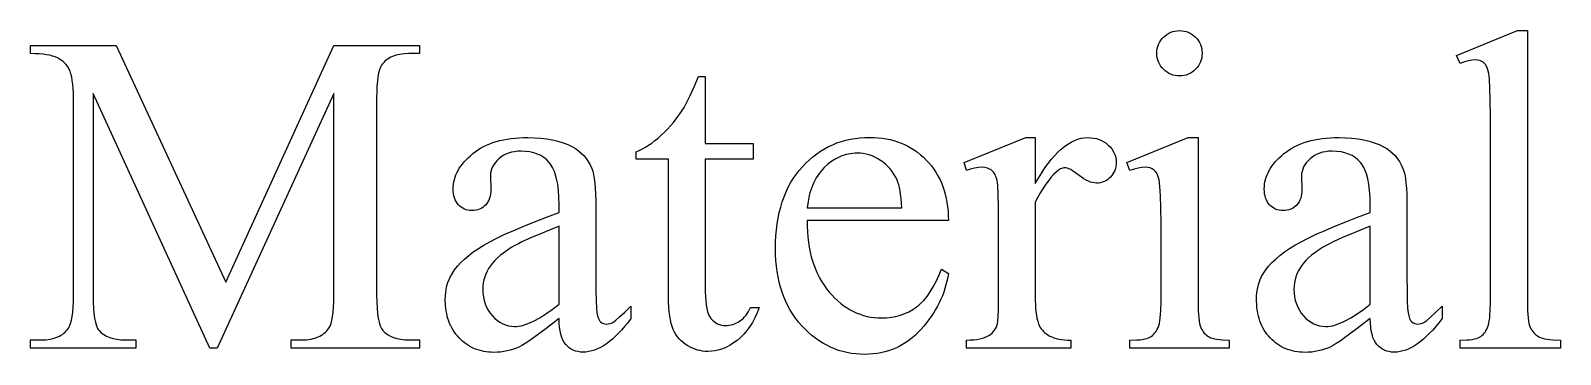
# Model space of a CAD drawing. Extents: x 5 to 599, y -219 to 392.
# Drawn here: x 121 to 187.9, y -119.9 to -105.7 of the extents above; entities that cross this region are included whole.
import ezdxf

# ---------------------------------------------------------------- set-up
doc = ezdxf.new("R2010")
doc.units = 0
doc.header["$MEASUREMENT"] = 0
doc.layers.add('TEXT', color=18, linetype='CONTINUOUS')

msp = doc.modelspace()

# ---------------------------------------------------------------- linework, layer by layer
at = {"layer": 'TEXT'}
for points in [[(171.244, -105.744), (171.344, -105.748), (171.441, -105.762), (171.534, -105.784), (171.623, -105.816), (171.708, -105.856), (171.79, -105.906), (171.867, -105.964), (171.941, -106.032), (172.009, -106.105), (172.067, -106.183), (172.117, -106.265), (172.157, -106.35), (172.189, -106.439), (172.211, -106.532), (172.225, -106.629), (172.229, -106.729), (172.225, -106.83), (172.211, -106.927), (172.189, -107.02), (172.157, -107.11), (172.117, -107.196), (172.067, -107.278), (172.009, -107.357), (171.941, -107.432), (171.867, -107.5), (171.79, -107.56), (171.708, -107.61), (171.623, -107.651), (171.534, -107.683), (171.441, -107.706), (171.344, -107.72), (171.244, -107.724), (171.143, -107.72), (171.046, -107.706), (170.953, -107.683), (170.863, -107.651), (170.777, -107.61), (170.695, -107.56), (170.616, -107.5), (170.541, -107.432), (170.473, -107.357), (170.413, -107.278), (170.363, -107.196), (170.322, -107.11), (170.29, -107.02), (170.267, -106.927), (170.253, -106.83), (170.248, -106.729), (170.253, -106.629), (170.266, -106.532), (170.289, -106.439), (170.32, -106.35), (170.361, -106.265), (170.41, -106.183), (170.469, -106.105), (170.536, -106.032), (170.61, -105.964), (170.688, -105.906), (170.771, -105.856), (170.857, -105.816), (170.947, -105.784), (171.042, -105.762), (171.141, -105.748)], [(186.464, -105.744), (186.464, -117.598), (186.472, -117.982), (186.481, -118.148), (186.494, -118.296), (186.512, -118.426), (186.533, -118.538), (186.557, -118.633), (186.586, -118.71), (186.618, -118.777), (186.655, -118.839), (186.696, -118.897), (186.741, -118.951), (186.79, -119), (186.843, -119.046), (186.9, -119.088), (186.962, -119.125), (187.032, -119.158), (187.116, -119.187), (187.214, -119.211), (187.325, -119.231), (187.45, -119.247), (187.589, -119.258), (187.908, -119.266), (187.908, -119.618), (183.527, -119.618), (183.527, -119.266), (183.81, -119.259), (183.933, -119.249), (184.044, -119.235), (184.143, -119.217), (184.23, -119.195), (184.304, -119.169), (184.366, -119.14), (184.421, -119.105), (184.472, -119.066), (184.521, -119.021), (184.566, -118.971), (184.609, -118.916), (184.648, -118.856), (184.684, -118.791), (184.718, -118.72), (184.747, -118.639), (184.773, -118.54), (184.795, -118.425), (184.813, -118.293), (184.827, -118.145), (184.836, -117.979), (184.844, -117.598), (184.844, -109.481), (184.84, -108.797), (184.827, -108.26), (184.806, -107.868), (184.792, -107.727), (184.776, -107.622), (184.737, -107.462), (184.687, -107.33), (184.658, -107.275), (184.627, -107.226), (184.593, -107.184), (184.557, -107.149), (184.476, -107.093), (184.385, -107.054), (184.283, -107.03), (184.171, -107.022), (184.036, -107.032), (183.883, -107.061), (183.714, -107.11), (183.527, -107.178), (183.361, -106.837), (186.025, -105.744)], [(128.812, -119.618), (123.7, -108.485), (123.7, -117.325), (123.704, -117.615), (123.716, -117.877), (123.737, -118.111), (123.765, -118.315), (123.802, -118.491), (123.848, -118.638), (123.901, -118.757), (123.931, -118.806), (123.963, -118.847), (124.06, -118.943), (124.17, -119.026), (124.293, -119.097), (124.429, -119.154), (124.578, -119.199), (124.74, -119.231), (124.916, -119.25), (125.104, -119.257), (125.573, -119.257), (125.573, -119.618), (120.968, -119.618), (120.968, -119.257), (121.436, -119.257), (121.638, -119.249), (121.825, -119.225), (121.997, -119.185), (122.077, -119.16), (122.153, -119.13), (122.226, -119.096), (122.294, -119.059), (122.359, -119.017), (122.42, -118.971), (122.477, -118.922), (122.531, -118.868), (122.58, -118.811), (122.626, -118.749), (122.677, -118.659), (122.72, -118.543), (122.757, -118.403), (122.787, -118.237), (122.811, -118.047), (122.828, -117.831), (122.838, -117.59), (122.841, -117.325), (122.841, -108.681), (122.838, -108.469), (122.829, -108.272), (122.813, -108.091), (122.792, -107.924), (122.765, -107.773), (122.731, -107.638), (122.692, -107.517), (122.646, -107.412), (122.608, -107.343), (122.563, -107.276), (122.511, -107.213), (122.452, -107.152), (122.386, -107.095), (122.312, -107.04), (122.231, -106.988), (122.143, -106.939), (122.045, -106.894), (121.933, -106.856), (121.807, -106.823), (121.666, -106.796), (121.513, -106.775), (121.345, -106.761), (121.163, -106.752), (120.968, -106.749), (120.968, -106.388), (124.714, -106.388), (129.514, -116.74), (134.237, -106.388), (137.983, -106.388), (137.983, -106.749), (137.525, -106.749), (137.32, -106.757), (137.131, -106.78), (136.958, -106.82), (136.877, -106.846), (136.8, -106.876), (136.727, -106.909), (136.658, -106.947), (136.593, -106.989), (136.531, -107.034), (136.474, -107.084), (136.42, -107.137), (136.37, -107.195), (136.325, -107.256), (136.274, -107.347), (136.231, -107.462), (136.194, -107.603), (136.164, -107.768), (136.14, -107.959), (136.123, -108.174), (136.113, -108.415), (136.11, -108.681), (136.11, -117.325), (136.114, -117.615), (136.127, -117.877), (136.148, -118.111), (136.178, -118.315), (136.217, -118.491), (136.264, -118.638), (136.29, -118.701), (136.319, -118.757), (136.35, -118.806), (136.383, -118.847), (136.48, -118.943), (136.59, -119.026), (136.713, -119.097), (136.849, -119.154), (136.998, -119.199), (137.161, -119.231), (137.336, -119.25), (137.525, -119.257), (137.983, -119.257), (137.983, -119.618), (132.363, -119.618), (132.363, -119.257), (132.832, -119.257), (133.036, -119.249), (133.224, -119.225), (133.397, -119.185), (133.477, -119.16), (133.554, -119.13), (133.626, -119.096), (133.695, -119.059), (133.759, -119.017), (133.82, -118.971), (133.876, -118.922), (133.929, -118.868), (133.977, -118.811), (134.022, -118.749), (134.072, -118.659), (134.116, -118.543), (134.153, -118.403), (134.183, -118.237), (134.207, -118.047), (134.223, -117.831), (134.233, -117.59), (134.237, -117.325), (134.237, -108.485), (129.134, -119.618)], [(150.491, -107.744), (150.491, -110.681), (152.579, -110.681), (152.579, -111.364), (150.491, -111.364), (150.491, -117.159), (150.495, -117.367), (150.507, -117.558), (150.526, -117.731), (150.553, -117.886), (150.588, -118.023), (150.631, -118.143), (150.682, -118.245), (150.74, -118.33), (150.804, -118.401), (150.873, -118.462), (150.947, -118.514), (151.024, -118.557), (151.106, -118.59), (151.193, -118.613), (151.284, -118.628), (151.379, -118.632), (151.459, -118.629), (151.539, -118.62), (151.618, -118.604), (151.696, -118.582), (151.774, -118.554), (151.851, -118.52), (151.928, -118.479), (152.004, -118.432), (152.077, -118.379), (152.146, -118.32), (152.211, -118.256), (152.272, -118.185), (152.328, -118.108), (152.38, -118.025), (152.428, -117.937), (152.472, -117.842), (152.852, -117.842), (152.763, -118.074), (152.664, -118.291), (152.556, -118.493), (152.44, -118.68), (152.315, -118.852), (152.181, -119.01), (152.038, -119.153), (151.886, -119.281), (151.73, -119.394), (151.572, -119.492), (151.413, -119.575), (151.252, -119.643), (151.091, -119.696), (150.928, -119.734), (150.764, -119.757), (150.599, -119.764), (150.487, -119.76), (150.375, -119.749), (150.265, -119.729), (150.155, -119.702), (150.045, -119.667), (149.936, -119.624), (149.828, -119.574), (149.72, -119.515), (149.617, -119.45), (149.52, -119.377), (149.43, -119.298), (149.347, -119.213), (149.272, -119.12), (149.203, -119.021), (149.141, -118.916), (149.086, -118.803), (149.038, -118.679), (148.997, -118.54), (148.961, -118.385), (148.933, -118.214), (148.91, -118.027), (148.894, -117.825), (148.885, -117.607), (148.881, -117.374), (148.881, -111.364), (147.467, -111.364), (147.467, -111.042), (147.601, -110.983), (147.737, -110.916), (147.873, -110.839), (148.009, -110.753), (148.147, -110.657), (148.285, -110.552), (148.424, -110.438), (148.564, -110.315), (148.703, -110.184), (148.837, -110.047), (148.968, -109.904), (149.095, -109.755), (149.218, -109.6), (149.337, -109.439), (149.453, -109.273), (149.564, -109.1), (149.688, -108.876), (149.833, -108.576), (150, -108.198), (150.189, -107.744)], [(144.091, -118.33), (143.467, -118.805), (142.971, -119.169), (142.771, -119.309), (142.604, -119.42), (142.468, -119.504), (142.364, -119.559), (142.231, -119.616), (142.096, -119.666), (141.959, -119.708), (141.82, -119.742), (141.679, -119.769), (141.535, -119.788), (141.39, -119.799), (141.242, -119.803), (141.127, -119.801), (141.015, -119.793), (140.906, -119.781), (140.799, -119.763), (140.695, -119.741), (140.593, -119.714), (140.493, -119.682), (140.397, -119.645), (140.303, -119.602), (140.211, -119.555), (140.122, -119.503), (140.035, -119.446), (139.952, -119.384), (139.87, -119.318), (139.791, -119.246), (139.715, -119.169), (139.642, -119.088), (139.574, -119.004), (139.511, -118.917), (139.453, -118.827), (139.399, -118.733), (139.349, -118.637), (139.305, -118.537), (139.265, -118.435), (139.23, -118.329), (139.199, -118.22), (139.174, -118.108), (139.153, -117.993), (139.136, -117.874), (139.124, -117.753), (139.115, -117.501), (139.12, -117.34), (139.133, -117.185), (139.156, -117.035), (139.188, -116.891), (139.229, -116.752), (139.28, -116.619), (139.339, -116.491), (139.408, -116.369), (139.517, -116.204), (139.645, -116.042), (139.791, -115.882), (139.955, -115.725), (140.138, -115.57), (140.34, -115.417), (140.56, -115.267), (140.798, -115.12), (141.066, -114.97), (141.375, -114.811), (141.725, -114.645), (142.116, -114.471), (142.549, -114.289), (143.022, -114.099), (143.536, -113.901), (144.091, -113.695), (144.091, -113.344), (144.084, -113.023), (144.064, -112.728), (144.031, -112.46), (143.985, -112.217), (143.925, -112.001), (143.89, -111.903), (143.852, -111.811), (143.811, -111.726), (143.766, -111.647), (143.718, -111.575), (143.666, -111.51), (143.554, -111.393), (143.43, -111.292), (143.294, -111.207), (143.146, -111.137), (142.985, -111.082), (142.813, -111.043), (142.629, -111.02), (142.432, -111.012), (142.283, -111.018), (142.141, -111.033), (142.007, -111.059), (141.881, -111.095), (141.763, -111.142), (141.653, -111.199), (141.551, -111.266), (141.457, -111.344), (141.37, -111.429), (141.294, -111.516), (141.231, -111.607), (141.179, -111.7), (141.138, -111.797), (141.109, -111.897), (141.092, -111.999), (141.086, -112.105), (141.105, -112.671), (141.102, -112.78), (141.091, -112.883), (141.073, -112.979), (141.048, -113.069), (141.016, -113.152), (140.976, -113.229), (140.93, -113.3), (140.876, -113.364), (140.817, -113.421), (140.753, -113.47), (140.684, -113.512), (140.611, -113.547), (140.534, -113.573), (140.453, -113.592), (140.367, -113.604), (140.276, -113.608), (140.188, -113.604), (140.104, -113.592), (140.024, -113.572), (139.948, -113.544), (139.876, -113.509), (139.809, -113.465), (139.745, -113.413), (139.686, -113.354), (139.632, -113.288), (139.585, -113.216), (139.546, -113.138), (139.514, -113.054), (139.489, -112.964), (139.471, -112.869), (139.46, -112.768), (139.456, -112.661), (139.46, -112.557), (139.47, -112.454), (139.487, -112.351), (139.51, -112.25), (139.54, -112.15), (139.577, -112.051), (139.621, -111.953), (139.671, -111.856), (139.728, -111.761), (139.792, -111.666), (139.862, -111.572), (139.939, -111.479), (140.023, -111.388), (140.114, -111.297), (140.211, -111.208), (140.315, -111.12), (140.425, -111.035), (140.541, -110.955), (140.661, -110.881), (140.788, -110.812), (140.919, -110.749), (141.056, -110.692), (141.199, -110.639), (141.347, -110.593), (141.5, -110.552), (141.659, -110.516), (141.823, -110.486), (141.993, -110.461), (142.168, -110.442), (142.348, -110.428), (142.534, -110.42), (142.725, -110.417), (143.016, -110.423), (143.293, -110.442), (143.557, -110.473), (143.808, -110.517), (144.045, -110.573), (144.269, -110.642), (144.479, -110.723), (144.676, -110.817), (144.815, -110.898), (144.945, -110.99), (145.065, -111.092), (145.176, -111.205), (145.278, -111.329), (145.37, -111.463), (145.452, -111.608), (145.525, -111.764), (145.566, -111.882), (145.602, -112.028), (145.632, -112.202), (145.657, -112.403), (145.676, -112.631), (145.69, -112.887), (145.698, -113.17), (145.701, -113.481), (145.701, -116.515), (145.704, -117.092), (145.713, -117.546), (145.728, -117.875), (145.75, -118.081), (145.778, -118.213), (145.814, -118.321), (145.858, -118.406), (145.883, -118.439), (145.911, -118.466), (145.969, -118.509), (146.031, -118.54), (146.098, -118.558), (146.169, -118.564), (146.245, -118.56), (146.315, -118.547), (146.381, -118.526), (146.442, -118.496), (146.568, -118.404), (146.742, -118.254), (146.964, -118.048), (147.233, -117.783), (147.233, -118.33), (147.096, -118.507), (146.961, -118.673), (146.826, -118.827), (146.692, -118.97), (146.559, -119.102), (146.427, -119.222), (146.295, -119.33), (146.164, -119.427), (146.034, -119.513), (145.905, -119.588), (145.776, -119.65), (145.648, -119.702), (145.521, -119.742), (145.395, -119.77), (145.269, -119.788), (145.145, -119.793), (145.028, -119.788), (144.918, -119.773), (144.813, -119.747), (144.715, -119.71), (144.623, -119.664), (144.537, -119.607), (144.457, -119.539), (144.384, -119.462), (144.317, -119.371), (144.259, -119.266), (144.21, -119.147), (144.169, -119.013), (144.137, -118.864), (144.113, -118.701), (144.098, -118.523)], [(154.95, -114.047), (154.953, -114.292), (154.963, -114.531), (154.981, -114.763), (155.007, -114.988), (155.04, -115.207), (155.081, -115.419), (155.13, -115.624), (155.187, -115.822), (155.251, -116.014), (155.323, -116.199), (155.402, -116.378), (155.49, -116.549), (155.585, -116.714), (155.687, -116.872), (155.798, -117.024), (155.916, -117.169), (156.039, -117.306), (156.165, -117.434), (156.294, -117.553), (156.425, -117.664), (156.559, -117.766), (156.696, -117.858), (156.835, -117.942), (156.977, -118.018), (157.122, -118.084), (157.269, -118.141), (157.419, -118.19), (157.572, -118.23), (157.727, -118.261), (157.885, -118.283), (158.045, -118.296), (158.209, -118.301), (158.425, -118.293), (158.633, -118.27), (158.835, -118.233), (159.03, -118.18), (159.217, -118.112), (159.397, -118.029), (159.57, -117.931), (159.736, -117.818), (159.816, -117.755), (159.895, -117.686), (160.047, -117.533), (160.193, -117.359), (160.332, -117.163), (160.465, -116.945), (160.591, -116.706), (160.71, -116.446), (160.824, -116.164), (161.126, -116.359), (161.097, -116.525), (161.063, -116.689), (161.022, -116.852), (160.975, -117.012), (160.922, -117.171), (160.863, -117.328), (160.797, -117.483), (160.726, -117.636), (160.649, -117.787), (160.565, -117.936), (160.475, -118.084), (160.38, -118.23), (160.278, -118.373), (160.17, -118.515), (160.056, -118.655), (159.936, -118.793), (159.811, -118.926), (159.682, -119.051), (159.549, -119.166), (159.412, -119.273), (159.271, -119.372), (159.127, -119.462), (158.978, -119.544), (158.826, -119.617), (158.67, -119.681), (158.51, -119.737), (158.346, -119.784), (158.178, -119.822), (158.006, -119.852), (157.83, -119.874), (157.651, -119.887), (157.467, -119.891), (157.268, -119.886), (157.072, -119.871), (156.88, -119.847), (156.691, -119.813), (156.506, -119.768), (156.325, -119.715), (156.147, -119.651), (155.973, -119.577), (155.803, -119.494), (155.636, -119.401), (155.473, -119.298), (155.313, -119.186), (155.157, -119.063), (155.005, -118.931), (154.856, -118.789), (154.711, -118.637), (154.572, -118.477), (154.442, -118.31), (154.321, -118.137), (154.209, -117.956), (154.106, -117.769), (154.012, -117.575), (153.927, -117.375), (153.851, -117.168), (153.784, -116.954), (153.726, -116.733), (153.677, -116.505), (153.636, -116.271), (153.605, -116.03), (153.583, -115.782), (153.569, -115.528), (153.565, -115.266), (153.569, -114.984), (153.583, -114.709), (153.606, -114.442), (153.638, -114.183), (153.679, -113.932), (153.73, -113.689), (153.79, -113.453), (153.859, -113.226), (153.937, -113.006), (154.024, -112.795), (154.12, -112.591), (154.226, -112.395), (154.341, -112.207), (154.465, -112.027), (154.598, -111.855), (154.74, -111.69), (154.89, -111.535), (155.044, -111.39), (155.202, -111.254), (155.366, -111.129), (155.534, -111.014), (155.706, -110.909), (155.884, -110.813), (156.066, -110.728), (156.253, -110.653), (156.444, -110.588), (156.64, -110.533), (156.841, -110.488), (157.047, -110.453), (157.257, -110.428), (157.472, -110.412), (157.692, -110.407), (157.877, -110.411), (158.059, -110.423), (158.236, -110.442), (158.409, -110.469), (158.578, -110.504), (158.743, -110.547), (158.904, -110.597), (159.06, -110.655), (159.212, -110.721), (159.36, -110.794), (159.504, -110.876), (159.644, -110.964), (159.779, -111.061), (159.91, -111.166), (160.037, -111.278), (160.16, -111.398), (160.277, -111.524), (160.386, -111.656), (160.488, -111.793), (160.583, -111.935), (160.669, -112.082), (160.749, -112.234), (160.82, -112.392), (160.885, -112.555), (160.941, -112.723), (160.99, -112.897), (161.032, -113.075), (161.066, -113.259), (161.092, -113.448), (161.111, -113.642), (161.122, -113.842), (161.126, -114.047)], [(164.931, -110.417), (164.931, -112.427), (165.072, -112.184), (165.212, -111.956), (165.354, -111.744), (165.496, -111.548), (165.638, -111.367), (165.781, -111.202), (165.924, -111.053), (166.068, -110.92), (166.212, -110.802), (166.356, -110.7), (166.502, -110.613), (166.647, -110.543), (166.793, -110.488), (166.939, -110.449), (167.086, -110.425), (167.234, -110.417), (167.365, -110.422), (167.49, -110.438), (167.61, -110.463), (167.724, -110.499), (167.832, -110.545), (167.934, -110.601), (168.031, -110.667), (168.121, -110.744), (168.204, -110.827), (168.275, -110.914), (168.336, -111.004), (168.385, -111.097), (168.423, -111.193), (168.451, -111.292), (168.467, -111.394), (168.473, -111.5), (168.469, -111.593), (168.457, -111.683), (168.437, -111.769), (168.409, -111.851), (168.374, -111.93), (168.33, -112.005), (168.279, -112.076), (168.219, -112.144), (168.154, -112.206), (168.086, -112.259), (168.015, -112.305), (167.941, -112.342), (167.864, -112.371), (167.784, -112.391), (167.7, -112.403), (167.614, -112.408), (167.527, -112.402), (167.438, -112.387), (167.346, -112.36), (167.252, -112.323), (167.155, -112.276), (167.055, -112.218), (166.953, -112.15), (166.848, -112.071), (166.65, -111.924), (166.561, -111.866), (166.479, -111.819), (166.403, -111.782), (166.335, -111.755), (166.274, -111.74), (166.219, -111.734), (166.175, -111.737), (166.129, -111.747), (166.083, -111.762), (166.036, -111.783), (165.939, -111.844), (165.838, -111.929), (165.728, -112.038), (165.617, -112.162), (165.505, -112.302), (165.392, -112.459), (165.278, -112.632), (165.163, -112.82), (165.048, -113.025), (164.931, -113.247), (164.931, -117.53), (164.934, -117.71), (164.943, -117.878), (164.957, -118.035), (164.977, -118.181), (165.003, -118.316), (165.035, -118.439), (165.073, -118.551), (165.116, -118.652), (165.151, -118.716), (165.192, -118.778), (165.239, -118.837), (165.292, -118.893), (165.351, -118.947), (165.416, -118.998), (165.488, -119.046), (165.565, -119.091), (165.65, -119.132), (165.744, -119.168), (165.847, -119.198), (165.958, -119.223), (166.078, -119.242), (166.207, -119.256), (166.345, -119.264), (166.492, -119.266), (166.492, -119.618), (161.916, -119.618), (161.916, -119.266), (162.082, -119.263), (162.236, -119.253), (162.379, -119.236), (162.511, -119.213), (162.633, -119.183), (162.743, -119.146), (162.843, -119.102), (162.931, -119.052), (162.99, -119.01), (163.044, -118.962), (163.093, -118.909), (163.138, -118.849), (163.179, -118.784), (163.215, -118.713), (163.246, -118.637), (163.272, -118.554), (163.294, -118.433), (163.309, -118.235), (163.318, -117.96), (163.321, -117.608), (163.321, -114.144), (163.317, -113.443), (163.305, -112.899), (163.286, -112.513), (163.273, -112.38), (163.258, -112.286), (163.219, -112.147), (163.195, -112.085), (163.168, -112.028), (163.137, -111.977), (163.102, -111.93), (163.065, -111.888), (163.024, -111.851), (162.98, -111.819), (162.933, -111.792), (162.832, -111.749), (162.721, -111.723), (162.599, -111.715), (162.443, -111.724), (162.277, -111.751), (162.102, -111.797), (161.916, -111.861), (161.819, -111.51), (164.521, -110.417)], [(172.053, -110.417), (172.053, -117.598), (172.061, -117.983), (172.071, -118.149), (172.084, -118.297), (172.101, -118.428), (172.122, -118.541), (172.147, -118.637), (172.175, -118.715), (172.208, -118.783), (172.244, -118.845), (172.283, -118.904), (172.327, -118.958), (172.374, -119.008), (172.424, -119.053), (172.478, -119.094), (172.536, -119.13), (172.602, -119.162), (172.681, -119.19), (172.771, -119.213), (172.874, -119.232), (172.99, -119.247), (173.117, -119.258), (173.41, -119.266), (173.41, -119.618), (169.068, -119.618), (169.068, -119.266), (169.368, -119.259), (169.498, -119.249), (169.614, -119.235), (169.717, -119.217), (169.807, -119.195), (169.883, -119.169), (169.946, -119.14), (170.001, -119.105), (170.052, -119.066), (170.101, -119.021), (170.147, -118.971), (170.19, -118.916), (170.23, -118.856), (170.268, -118.791), (170.302, -118.72), (170.333, -118.639), (170.36, -118.54), (170.382, -118.425), (170.401, -118.293), (170.415, -118.145), (170.426, -117.979), (170.434, -117.598), (170.434, -114.154), (170.428, -113.491), (170.412, -112.956), (170.384, -112.55), (170.367, -112.394), (170.346, -112.271), (170.307, -112.127), (170.258, -112.006), (170.23, -111.955), (170.2, -111.91), (170.167, -111.87), (170.131, -111.837), (170.093, -111.808), (170.051, -111.783), (169.958, -111.745), (169.851, -111.722), (169.731, -111.715), (169.587, -111.724), (169.429, -111.751), (169.256, -111.797), (169.068, -111.861), (168.931, -111.51), (171.624, -110.417)], [(179.586, -118.33), (178.962, -118.805), (178.466, -119.169), (178.266, -119.309), (178.098, -119.42), (177.962, -119.504), (177.859, -119.559), (177.726, -119.616), (177.591, -119.666), (177.454, -119.708), (177.315, -119.742), (177.173, -119.769), (177.03, -119.788), (176.884, -119.799), (176.737, -119.803), (176.622, -119.801), (176.51, -119.793), (176.401, -119.781), (176.294, -119.763), (176.189, -119.741), (176.087, -119.714), (175.988, -119.682), (175.891, -119.645), (175.797, -119.602), (175.706, -119.555), (175.617, -119.503), (175.53, -119.446), (175.446, -119.384), (175.365, -119.318), (175.286, -119.246), (175.21, -119.169), (175.137, -119.088), (175.069, -119.004), (175.006, -118.917), (174.947, -118.827), (174.893, -118.733), (174.844, -118.637), (174.8, -118.537), (174.76, -118.435), (174.725, -118.329), (174.694, -118.22), (174.668, -118.108), (174.647, -117.993), (174.631, -117.874), (174.619, -117.753), (174.61, -117.501), (174.614, -117.34), (174.628, -117.185), (174.651, -117.035), (174.683, -116.891), (174.724, -116.752), (174.774, -116.619), (174.834, -116.491), (174.902, -116.369), (175.012, -116.204), (175.139, -116.042), (175.285, -115.882), (175.45, -115.725), (175.633, -115.57), (175.834, -115.417), (176.054, -115.267), (176.293, -115.12), (176.561, -114.97), (176.87, -114.811), (177.22, -114.645), (177.611, -114.471), (178.043, -114.289), (178.516, -114.099), (179.03, -113.901), (179.586, -113.695), (179.586, -113.344), (179.579, -113.023), (179.559, -112.728), (179.526, -112.46), (179.479, -112.217), (179.42, -112.001), (179.385, -111.903), (179.347, -111.811), (179.305, -111.726), (179.261, -111.647), (179.213, -111.575), (179.161, -111.51), (179.049, -111.393), (178.925, -111.292), (178.789, -111.207), (178.64, -111.137), (178.48, -111.082), (178.308, -111.043), (178.123, -111.02), (177.927, -111.012), (177.777, -111.018), (177.635, -111.033), (177.502, -111.059), (177.376, -111.095), (177.258, -111.142), (177.148, -111.199), (177.045, -111.266), (176.951, -111.344), (176.864, -111.429), (176.789, -111.516), (176.725, -111.607), (176.673, -111.7), (176.633, -111.797), (176.604, -111.897), (176.586, -111.999), (176.58, -112.105), (176.6, -112.671), (176.596, -112.78), (176.586, -112.883), (176.568, -112.979), (176.543, -113.069), (176.51, -113.152), (176.471, -113.229), (176.424, -113.3), (176.371, -113.364), (176.311, -113.421), (176.247, -113.47), (176.179, -113.512), (176.106, -113.547), (176.029, -113.573), (175.947, -113.592), (175.861, -113.604), (175.771, -113.608), (175.683, -113.604), (175.598, -113.592), (175.518, -113.572), (175.443, -113.544), (175.371, -113.509), (175.303, -113.465), (175.24, -113.413), (175.18, -113.354), (175.127, -113.288), (175.08, -113.216), (175.041, -113.138), (175.008, -113.054), (174.983, -112.964), (174.965, -112.869), (174.955, -112.768), (174.951, -112.661), (174.954, -112.557), (174.965, -112.454), (174.981, -112.351), (175.005, -112.25), (175.035, -112.15), (175.072, -112.051), (175.115, -111.953), (175.166, -111.856), (175.223, -111.761), (175.287, -111.666), (175.357, -111.572), (175.434, -111.479), (175.518, -111.388), (175.608, -111.297), (175.706, -111.208), (175.81, -111.12), (175.92, -111.035), (176.035, -110.955), (176.156, -110.881), (176.282, -110.812), (176.414, -110.749), (176.551, -110.692), (176.694, -110.639), (176.841, -110.593), (176.995, -110.552), (177.154, -110.516), (177.318, -110.486), (177.487, -110.461), (177.662, -110.442), (177.843, -110.428), (178.028, -110.42), (178.22, -110.417), (178.51, -110.423), (178.788, -110.442), (179.052, -110.473), (179.303, -110.517), (179.54, -110.573), (179.764, -110.642), (179.974, -110.723), (180.171, -110.817), (180.31, -110.898), (180.44, -110.99), (180.56, -111.092), (180.671, -111.205), (180.772, -111.329), (180.864, -111.463), (180.947, -111.608), (181.02, -111.764), (181.061, -111.882), (181.097, -112.028), (181.127, -112.202), (181.151, -112.403), (181.171, -112.631), (181.184, -112.887), (181.193, -113.17), (181.195, -113.481), (181.195, -116.515), (181.198, -117.092), (181.208, -117.546), (181.223, -117.875), (181.244, -118.081), (181.273, -118.213), (181.309, -118.321), (181.353, -118.406), (181.378, -118.439), (181.405, -118.466), (181.463, -118.509), (181.526, -118.54), (181.593, -118.558), (181.664, -118.564), (181.739, -118.56), (181.81, -118.547), (181.876, -118.526), (181.937, -118.496), (182.063, -118.404), (182.237, -118.254), (182.458, -118.048), (182.727, -117.783), (182.727, -118.33), (182.591, -118.507), (182.456, -118.673), (182.321, -118.827), (182.187, -118.97), (182.054, -119.102), (181.921, -119.222), (181.79, -119.33), (181.659, -119.427), (181.529, -119.513), (181.399, -119.588), (181.271, -119.65), (181.143, -119.702), (181.016, -119.742), (180.89, -119.77), (180.764, -119.788), (180.639, -119.793), (180.523, -119.788), (180.412, -119.773), (180.308, -119.747), (180.21, -119.71), (180.118, -119.664), (180.032, -119.607), (179.952, -119.539), (179.878, -119.462), (179.812, -119.371), (179.754, -119.266), (179.704, -119.147), (179.664, -119.013), (179.631, -118.864), (179.607, -118.701), (179.592, -118.523)], [(154.95, -113.481), (159.087, -113.481), (159.056, -113.083), (159.035, -112.908), (159.011, -112.749), (158.984, -112.606), (158.953, -112.478), (158.919, -112.367), (158.882, -112.271), (158.817, -112.138), (158.745, -112.012), (158.665, -111.894), (158.578, -111.783), (158.484, -111.679), (158.382, -111.583), (158.272, -111.494), (158.155, -111.412), (158.034, -111.339), (157.911, -111.276), (157.787, -111.222), (157.661, -111.178), (157.534, -111.144), (157.406, -111.12), (157.276, -111.105), (157.145, -111.1), (157.045, -111.103), (156.945, -111.11), (156.848, -111.122), (156.751, -111.14), (156.656, -111.162), (156.562, -111.189), (156.469, -111.221), (156.378, -111.258), (156.288, -111.299), (156.2, -111.346), (156.027, -111.454), (155.859, -111.582), (155.696, -111.729), (155.619, -111.81), (155.545, -111.895), (155.475, -111.983), (155.41, -112.075), (155.349, -112.171), (155.292, -112.271), (155.239, -112.374), (155.19, -112.482), (155.146, -112.593), (155.105, -112.709), (155.069, -112.828), (155.037, -112.951), (154.985, -113.208)], [(144.091, -117.696), (144.091, -114.291), (143.42, -114.562), (142.879, -114.791), (142.468, -114.977), (142.312, -115.054), (142.188, -115.12), (142.003, -115.228), (141.83, -115.337), (141.672, -115.447), (141.527, -115.559), (141.396, -115.672), (141.279, -115.786), (141.176, -115.901), (141.086, -116.018), (141.008, -116.136), (140.941, -116.257), (140.884, -116.381), (140.837, -116.508), (140.801, -116.637), (140.775, -116.769), (140.759, -116.904), (140.754, -117.042), (140.761, -117.214), (140.78, -117.378), (140.813, -117.535), (140.859, -117.685), (140.918, -117.827), (140.99, -117.961), (141.075, -118.088), (141.174, -118.208), (141.281, -118.317), (141.391, -118.411), (141.506, -118.49), (141.625, -118.555), (141.748, -118.606), (141.874, -118.642), (142.005, -118.664), (142.14, -118.671), (142.234, -118.668), (142.332, -118.656), (142.434, -118.637), (142.54, -118.61), (142.649, -118.576), (142.762, -118.534), (142.878, -118.485), (142.998, -118.427), (143.249, -118.29), (143.515, -118.123), (143.796, -117.924)], [(179.586, -117.696), (179.586, -114.291), (178.914, -114.562), (178.373, -114.791), (177.963, -114.977), (177.807, -115.054), (177.683, -115.12), (177.497, -115.228), (177.325, -115.337), (177.167, -115.447), (177.022, -115.559), (176.891, -115.672), (176.774, -115.786), (176.67, -115.901), (176.58, -116.018), (176.503, -116.136), (176.435, -116.257), (176.378, -116.381), (176.332, -116.508), (176.295, -116.637), (176.27, -116.769), (176.254, -116.904), (176.249, -117.042), (176.255, -117.214), (176.275, -117.378), (176.308, -117.535), (176.354, -117.685), (176.413, -117.827), (176.485, -117.961), (176.57, -118.088), (176.668, -118.208), (176.775, -118.317), (176.886, -118.411), (177.001, -118.49), (177.12, -118.555), (177.242, -118.606), (177.369, -118.642), (177.5, -118.664), (177.634, -118.671), (177.729, -118.668), (177.827, -118.656), (177.929, -118.637), (178.034, -118.61), (178.143, -118.576), (178.256, -118.534), (178.373, -118.485), (178.493, -118.427), (178.744, -118.29), (179.01, -118.123), (179.29, -117.924)]]:
    msp.add_lwpolyline(points, close=True, dxfattribs=at)

doc.saveas('drawing.dxf')
